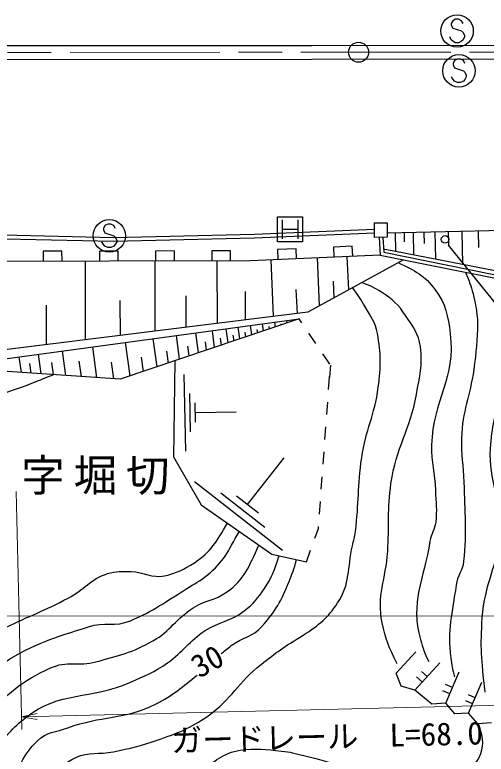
# Model space of a CAD drawing. Units: millimetres, scale not verified. Extents: x 40000 to 680000, y 20000 to 380000.
# Drawn here: x 442534 to 480296, y 231952 to 291256 of the extents above; entities that cross this region are included whole.
import ezdxf
from ezdxf.enums import TextEntityAlignment as Align

# ---------------------------------------------------------------- set-up
doc = ezdxf.new("R2010")
doc.units = ezdxf.units.MM
doc.header["$LTSCALE"] = 1000
doc.linetypes.add('CHAIN', pattern=[18.5, 12, -1.5, 3.5, -1.5])
for name, color, linetype, lineweight in [('M-BGD', 7, 'Continuous', 25), ('M-BMK', 2, 'CHAIN', 13), ('M-BMK-SRVR', 3, 'Continuous', 25), ('M-STR-HTXT', 7, 'Continuous', 13), ('M-STR-STRC', 7, 'Continuous', 25)]:
    doc.layers.add(name, color=color, linetype=linetype, lineweight=lineweight)
doc.layers.add('M-BMK-HTXT', color=7, linetype='Continuous')
doc.styles.add('ＭＳ ゴシック', font='')
doc.styles.get('ＭＳ ゴシック').set_extended_font_data('MS Gothic')

msp = doc.modelspace()

# ---------------------------------------------------------------- linework, layer by layer
at = {"layer": 'M-BGD'}
for p, q in [((463589, 273050), (463589, 275050)), ((463589, 275050), (465589, 275050)), ((463964, 274800), (463964, 273300)), ((465214, 274800), (465214, 273300)), ((465589, 275050), (465589, 273050)), ((510123, 274660), (472372, 273730)), ((463964, 274050), (465214, 274050)), ((472999, 273745), (473035, 272309)), ((473717, 273763), (473735, 273045)), ((474435, 273780), (474478, 272026)), ((475312, 273802), (475334, 272925)), ((476189, 273824), (476242, 271681)), ((477261, 273850), (477287, 272778)), ((478332, 273876), (478397, 271258)), ((479641, 273909), (479674, 272600)), ((465589, 273050), (463589, 273050)), ((446314, 272294), (444814, 272291)), ((444814, 272291), (444816, 271491)), ((446316, 271494), (446314, 272294)), ((450814, 272305), (449314, 272301)), ((449314, 272301), (449316, 271501)), ((450816, 271505), (450814, 272305)), ((455314, 272315), (453814, 272311)), ((453814, 272311), (453816, 271511)), ((455316, 271515), (455314, 272315)), ((459814, 272325), (458314, 272322)), ((458314, 272322), (458316, 271522)), ((459816, 271525), (459814, 272325)), ((465071, 272491), (463572, 272425)), ((463572, 272425), (463607, 271626)), ((465106, 271691), (465071, 272491)), ((469567, 272688), (468068, 272623)), ((468068, 272623), (468103, 271823)), ((469602, 271889), (469567, 272688)), ((466948, 267928), (466780, 271765)), ((469284, 269209), (469167, 271870)), ((448203, 265198), (448188, 271499)), ((453781, 265890), (453768, 271511)), ((458758, 266508), (458746, 271523)), ((463262, 267067), (463063, 271602)), ((468116, 268568), (468058, 269899)), ((456270, 266199), (456264, 268706)), ((461010, 266787), (461005, 269057)), ((465168, 267304), (465084, 269222)), ((450992, 265544), (450986, 268354)), ((445076, 264809), (445069, 267960)), ((436831, 262996), (465305, 266863)), ((461515, 265583), (461413, 266334)), ((462463, 265903), (462386, 266466)), ((463410, 266223), (463359, 266598)), ((463884, 266383), (463871, 266477)), ((464358, 266543), (464332, 266730)), ((465524, 266541), (465305, 266863)), ((457262, 264148), (457046, 265741)), ((458543, 264580), (458362, 265920)), ((459620, 264944), (459468, 266070)), ((460568, 265263), (460440, 266202)), ((461042, 265423), (460991, 265799)), ((461989, 265743), (461951, 266025)), ((462937, 266063), (462911, 266251)), ((466650, 264887), (466087, 265714)), ((453926, 263021), (453620, 265276)), ((455739, 263633), (455481, 265529)), ((459082, 264762), (459005, 265325)), ((460094, 265103), (460030, 265573)), ((449113, 262149), (448778, 264618)), ((451771, 262294), (451406, 264975)), ((456501, 263890), (456392, 264687)), ((457903, 264364), (457812, 265034)), ((444644, 262457), (444431, 264028)), ((446627, 262321), (446360, 264290)), ((454833, 263327), (454704, 264275)), ((467775, 263234), (467212, 264061)), ((443063, 262566), (442893, 263819)), ((445636, 262389), (445502, 263374)), ((447870, 262235), (447703, 263469)), ((450463, 262056), (450281, 263397)), ((452848, 262657), (452695, 263785)), ((443854, 262512), (443747, 263297)), ((467817, 263158), (467747, 262205)), ((456227, 256267), (456109, 262410)), ((467673, 261190), (467746, 262187)), ((467747, 262205), (467750, 262250)), ((456607, 257811), (456548, 260882)), ((457002, 258587), (456972, 260122)), ((467527, 259195), (467600, 260192)), ((456987, 259354), (460263, 259418)), ((467380, 257200), (467453, 258198)), ((467234, 255206), (467307, 256203)), ((461178, 251973), (464115, 255735)), ((467088, 253211), (467161, 254208)), ((463971, 248279), (456916, 253786)), ((462575, 250126), (459047, 252879)), ((462060, 251284), (460296, 252661)), ((466942, 251216), (467015, 252214)), ((466575, 249269), (466856, 250045)), ((466856, 250045), (466869, 250219)), ((465894, 247389), (466234, 248329)), ((473090, 238441), (474670, 240173)), ((474568, 237093), (476571, 239289)), ((473492, 237398), (473090, 238441)), ((475569, 238191), (475126, 238596)), ((477052, 236034), (478130, 238565)), ((475169, 237752), (474725, 238156)), ((474568, 237093), (473492, 237398)), ((477591, 237299), (477039, 237535)), ((478891, 235250), (479945, 237721)), ((475936, 235967), (474568, 237093)), ((477375, 236793), (476823, 237029)), ((479418, 236486), (478866, 236721)), ((477052, 236034), (475936, 235967)), ((477775, 235182), (477052, 236034)), ((479207, 235991), (478655, 236227)), ((478891, 235250), (477775, 235182)), ((479615, 234398), (478891, 235250)), ((480731, 234466), (479615, 234398))]:
    msp.add_line(p, q, dxfattribs=at)
for points in [[(165794, 288708), (166648, 288701), (171870, 288703), (206458, 288714), (307063, 288748), (361058, 288766), (407022, 288781), (466334, 288801), (502824, 288813), (547071, 288828), (570072, 288836)], [(165784, 287608), (166645, 287601), (171870, 287603), (206459, 287614), (307064, 287648), (361058, 287666), (407023, 287681), (466334, 287701), (502824, 287713), (547072, 287728), (570072, 287736)], [(472072, 272498), (486386, 269693), (499083, 266785), (499757, 266783), (506993, 266864), (509290, 267410), (511375, 268569), (513002, 270456), (514029, 272664), (514172, 274835)], [(358401, 205000), (357842, 208621), (357486, 214050), (357675, 218135), (358918, 223901), (360199, 226688), (361689, 231791), (364515, 237239), (367166, 241640), (369420, 245011), (371568, 247516), (376467, 252662), (381092, 256659), (388079, 261748), (393612, 264363), (400401, 266998), (407938, 269338), (412716, 270735), (420734, 272072), (433037, 273296), (440470, 273625), (450431, 273389), (461707, 273664), (471339, 274075)], [(358705, 205000), (358140, 208654), (357786, 214053), (357974, 218096), (359205, 223805), (360481, 226583), (361969, 231679), (364777, 237092), (367420, 241479), (369660, 244829), (371791, 247314), (376674, 252444), (381279, 256424), (388233, 261489), (393730, 264087), (400500, 266715), (408024, 269051), (412783, 270442), (420773, 271775), (433059, 272996), (440473, 273325), (450432, 273089), (461717, 273364), (471340, 273775)], [(471718, 273404), (471801, 271986), (485840, 269179), (498985, 265308)], [(472018, 273406), (472088, 272224), (485913, 269421), (499036, 265603)], [(471801, 271986), (461408, 271529), (438725, 271477), (426611, 270643), (418048, 269651), (410086, 267828), (400796, 264872), (391088, 260812), (386800, 258198), (380842, 253363), (373224, 246899), (371791, 247314)], [(473668, 271613), (465997, 267407), (429457, 262871), (414071, 260796), (405613, 260416), (397368, 260891), (387931, 257898), (380842, 253363)], [(465305, 266863), (450965, 262021), (436831, 262996)], [(455351, 263502), (455252, 255805), (457455, 251960), (463128, 248008), (465894, 247389)]]:
    msp.add_lwpolyline(points, dxfattribs=at)
msp.add_lwpolyline([(471336, 274562), (472368, 274567), (472374, 273408), (471342, 273403)], close=True, dxfattribs=at)
for points, knots in [([(473240, 271378), (474607, 270725), (475358, 270361), (476214, 269205), (477081, 268034), (477225, 267118), (477415, 265673), (477875, 262175), (476017, 260293), (475916, 256767), (475874, 255327), (476182, 254533), (476231, 253093), (476264, 252110), (476364, 251552), (476251, 250574), (476179, 249948), (475889, 249649), (475792, 249026), (475317, 245971), (474158, 244112), (475036, 241148), (475246, 240442), (475312, 240091), (475700, 239383)], [0, 0, 0, 0, 1, 1, 1, 2, 2, 2, 3, 3, 3, 4, 4, 4, 5, 5, 5, 6, 6, 6, 7, 7, 7, 8, 8, 8, 8]), ([(478640, 270619), (478963, 269822), (479065, 269568), (479248, 268867), (479436, 268145), (479480, 267725), (479576, 266985), (479598, 266815), (479597, 266718), (479596, 266547), (479586, 265083), (479498, 264261), (479299, 262812), (479001, 260651), (478385, 259495), (478317, 257315), (478273, 255927), (478455, 255153), (478503, 253766), (478590, 251289), (478721, 249889), (478483, 247422), (478408, 246642), (477982, 246286), (477881, 245509), (477587, 243240), (477154, 241932), (477472, 239666), (477555, 239069), (477570, 238823), (477751, 238149)], [0, 0, 0, 0, 1, 1, 1, 2, 2, 2, 3, 3, 3, 4, 4, 4, 5, 5, 5, 6, 6, 6, 7, 7, 7, 8, 8, 8, 9, 9, 9, 10, 10, 10, 10]), ([(481666, 270014), (481864, 269201), (481911, 268952), (482016, 268263), (482175, 267224), (482191, 266629), (482194, 265579), (482197, 264548), (482178, 263964), (482018, 262945), (481891, 262131), (481619, 261721), (481428, 260919), (481017, 259199), (480728, 258230), (480615, 256465), (480446, 253833), (481508, 252388), (481362, 249754), (481210, 247018), (480135, 245615), (479955, 242880), (479802, 240556), (479873, 239609), (480182, 236921)], [0, 0, 0, 0, 1, 1, 1, 2, 2, 2, 3, 3, 3, 4, 4, 4, 5, 5, 5, 6, 6, 6, 7, 7, 7, 8, 8, 8, 8]), ([(465642, 241497), (466954, 242362), (467574, 242854), (468390, 244081), (469415, 245622), (469180, 246861), (469582, 248668), (469681, 249114), (469758, 249361), (469816, 249814), (470112, 252114), (469990, 253435), (470323, 255730), (470649, 257977), (471363, 259137), (471651, 261389), (471865, 263060), (471893, 264047), (471579, 265702), (471407, 266607), (471050, 267046), (470592, 267846), (470244, 268453), (470102, 268669), (469615, 269348)], [0, 0, 0, 0, 1, 1, 1, 2, 2, 2, 3, 3, 3, 4, 4, 4, 5, 5, 5, 6, 6, 6, 7, 7, 7, 8, 8, 8, 8]), ([(473166, 239213), (472467, 240547), (472256, 241159), (471969, 242492), (471499, 244678), (472273, 245968), (472405, 248200), (472531, 250335), (472367, 251551), (472669, 253668), (473079, 256538), (474185, 257954), (474706, 260806), (474974, 262276), (475218, 263137), (475022, 264618), (474880, 265695), (474435, 266227), (473838, 267135), (473261, 268013), (472794, 268446), (471904, 269006), (471321, 269372), (471053, 269506), (470318, 269776)], [0, 0, 0, 0, 1, 1, 1, 2, 2, 2, 3, 3, 3, 4, 4, 4, 5, 5, 5, 6, 6, 6, 7, 7, 7, 8, 8, 8, 8]), ([(445636, 262389), (444846, 262062), (444641, 261981), (444002, 261725), (442718, 261211), (441923, 261093), (440698, 260452), (439420, 259784), (438982, 258985), (437768, 258208), (436457, 257370), (435687, 256932), (434244, 256349), (432838, 255782), (431938, 255817), (430480, 255402), (428245, 254765), (426957, 254503), (424792, 253657), (423843, 253286), (423303, 253081), (422419, 252576), (421442, 252018), (421018, 251500), (420020, 250982), (418869, 250385), (418094, 250348), (416913, 249813), (416005, 249401), (415405, 249283), (414649, 248633), (413793, 247896), (413368, 247354), (412912, 246320), (412384, 245120), (412228, 244319), (412334, 243012), (412435, 241763), (412726, 241043), (413399, 239985), (413965, 239096), (414420, 238683), (415209, 237986), (416703, 236666), (417932, 236438), (419443, 235139), (421956, 232981), (422271, 230672), (424881, 228633), (425022, 228523), (425090, 228419), (425266, 228386), (425906, 228266), (426316, 228400), (426910, 228667), (430430, 230251), (431562, 232528), (434156, 235386), (435786, 237182), (436146, 238718), (438045, 240227), (439325, 241243), (440314, 241391), (441781, 242111), (443732, 243070), (444902, 243450), (446816, 244480), (448088, 245164), (448582, 245985), (449955, 246435), (450663, 246667), (451110, 246596), (451855, 246594), (452906, 246592), (453497, 246042), (454525, 246258), (455525, 246469), (456057, 246764), (456918, 247313), (458280, 248182), (458645, 248976), (459584, 250477)], [0, 0, 0, 0, 1, 1, 1, 2, 2, 2, 3, 3, 3, 4, 4, 4, 5, 5, 5, 6, 6, 6, 7, 7, 7, 8, 8, 8, 9, 9, 9, 10, 10, 10, 11, 11, 11, 12, 12, 12, 13, 13, 13, 14, 14, 14, 15, 15, 15, 16, 16, 16, 17, 17, 17, 18, 18, 18, 19, 19, 19, 20, 20, 20, 21, 21, 21, 22, 22, 22, 23, 23, 23, 24, 24, 24, 25, 25, 25, 26, 26, 26, 27, 27, 27, 27]), ([(426991, 223848), (428158, 224265), (428574, 224478), (429509, 225032), (431108, 225981), (431747, 226894), (433007, 228262), (434349, 229720), (434893, 230716), (435982, 232372), (437206, 234232), (437522, 235530), (438945, 237243), (439807, 238279), (440562, 238599), (441701, 239319), (444120, 240847), (445720, 241304), (448443, 242181), (449702, 242587), (450580, 242137), (451795, 242660), (453658, 243463), (454588, 244156), (456307, 245235), (456957, 245643), (457348, 245837), (457949, 246316), (459279, 247374), (459570, 248166), (460521, 249824)], [0, 0, 0, 0, 1, 1, 1, 2, 2, 2, 3, 3, 3, 4, 4, 4, 5, 5, 5, 6, 6, 6, 7, 7, 7, 8, 8, 8, 9, 9, 9, 10, 10, 10, 10]), ([(428319, 220318), (429310, 220207), (429811, 220262), (430727, 220485), (432479, 220913), (433279, 221893), (434358, 223337), (435273, 224562), (435293, 225536), (435996, 226894), (436589, 228039), (437058, 228604), (437676, 229736), (438749, 231701), (438837, 233122), (440254, 234854), (441867, 236825), (443076, 237807), (445388, 238873), (446693, 239475), (447647, 238983), (449034, 239359), (450867, 239856), (451947, 240101), (453598, 241041), (455020, 241851), (455458, 242815), (456833, 243702), (457798, 244323), (458559, 244282), (459495, 244946), (460957, 245984), (461275, 246986), (462092, 248730)], [0, 0, 0, 0, 1, 1, 1, 2, 2, 2, 3, 3, 3, 4, 4, 4, 5, 5, 5, 6, 6, 6, 7, 7, 7, 8, 8, 8, 9, 9, 9, 10, 10, 10, 11, 11, 11, 11]), ([(419884, 220269), (420725, 219763), (421127, 219031), (422099, 218447), (423745, 217458), (424679, 216881), (426485, 216227), (427875, 215725), (428725, 215674), (430178, 215401), (431115, 215226), (431646, 214963), (432594, 215061), (433373, 215143), (433905, 215202), (434486, 215728), (435470, 216617), (435836, 217342), (436352, 218563), (436637, 219236), (436722, 219641), (436946, 220336), (437811, 223020), (438190, 224559), (439114, 227223), (439798, 229197), (440012, 230397), (441060, 232204), (441764, 233418), (442330, 234030), (443425, 234908), (446103, 237053), (448621, 236304), (451751, 237712), (452963, 238257), (453689, 238510), (454769, 239285), (456029, 240189), (456493, 241012), (457790, 241863), (458934, 242614), (459831, 242612), (460916, 243448), (461665, 244026), (462002, 244469), (462535, 245251), (463167, 246180), (463304, 246664), (463708, 247878)], [0, 0, 0, 0, 1, 1, 1, 2, 2, 2, 3, 3, 3, 4, 4, 4, 5, 5, 5, 6, 6, 6, 7, 7, 7, 8, 8, 8, 9, 9, 9, 10, 10, 10, 11, 11, 11, 12, 12, 12, 13, 13, 13, 14, 14, 14, 15, 15, 15, 16, 16, 16, 16]), ([(459057, 239991), (459297, 240207), (459559, 240429), (459876, 240665), (460783, 241342), (461585, 241352), (462332, 242203), (463413, 243434), (463893, 244271), (464503, 245792), (464775, 246471), (464886, 246738), (465105, 247565)], [0, 0, 0, 0, 1, 1, 1, 2, 2, 2, 3, 3, 3, 4, 4, 4, 4]), ([(417384, 215137), (417553, 215134), (417732, 215118), (417922, 215103), (418985, 215022), (419515, 214602), (420472, 214132), (422557, 213109), (423565, 212245), (425527, 211002), (426500, 210386), (427067, 210071), (427991, 209385), (429043, 208604), (429401, 207865), (430515, 207177), (431669, 206464), (432407, 206002), (433762, 205947), (435252, 205886), (436173, 206211), (437423, 207023), (438659, 207826), (439147, 208598), (439913, 209856), (440674, 211107), (441019, 211887), (441377, 213306), (441870, 215255), (441643, 216445), (442111, 218400), (442325, 219294), (442768, 219684), (443032, 220565), (443630, 222569), (443679, 223765), (444212, 225787), (444664, 227499), (444561, 228644), (445535, 230122), (446059, 230917), (446556, 231260), (447412, 231676), (448487, 232198), (449263, 231913), (450434, 232150), (451824, 232432), (452607, 232608), (453944, 233081), (455605, 233667), (456574, 234009), (458012, 235026), (459902, 236361), (460437, 237729), (462256, 239157), (463521, 240150), (464018, 240498), (465642, 241497)], [0, 0, 0, 0, 1, 1, 1, 2, 2, 2, 3, 3, 3, 4, 4, 4, 5, 5, 5, 6, 6, 6, 7, 7, 7, 8, 8, 8, 9, 9, 9, 10, 10, 10, 11, 11, 11, 12, 12, 12, 13, 13, 13, 14, 14, 14, 15, 15, 15, 16, 16, 16, 17, 17, 17, 18, 18, 18, 19, 19, 19, 19]), ([(419177, 218231), (419388, 218101), (419604, 217952), (419842, 217795), (421036, 217012), (421366, 216145), (422527, 215315), (424098, 214192), (425184, 213895), (426917, 213044), (428440, 212296), (429224, 211673), (430857, 211214), (431978, 210899), (432683, 210666), (433822, 210905), (435007, 211154), (435594, 211640), (436539, 212398), (437781, 213394), (438474, 214069), (439199, 215486), (439956, 216968), (439673, 218040), (440045, 219662), (440399, 221204), (440722, 222036), (441078, 223577), (441591, 225803), (441443, 227169), (442250, 229306), (442839, 230864), (443153, 231857), (444345, 233020), (445090, 233748), (445818, 233714), (446795, 234077), (449456, 235063), (451272, 234700), (453810, 235970), (455239, 236686), (455925, 237353), (457139, 238299)], [0, 0, 0, 0, 1, 1, 1, 2, 2, 2, 3, 3, 3, 4, 4, 4, 5, 5, 5, 6, 6, 6, 7, 7, 7, 8, 8, 8, 9, 9, 9, 10, 10, 10, 11, 11, 11, 12, 12, 12, 13, 13, 13, 14, 14, 14, 14]), ([(445776, 215790), (446431, 216632), (446602, 217079), (447008, 217968), (448368, 220948), (446443, 223206), (447375, 226347), (447755, 227631), (448322, 228386), (449486, 229047), (450534, 229642), (451344, 229348), (452521, 229605), (454392, 230014), (455477, 230134), (457280, 230776), (458620, 231253), (459189, 232071), (460596, 232278), (461871, 232467), (462612, 232322), (463896, 232207), (464602, 232144), (464985, 232011), (465678, 231856), (468110, 231313), (469375, 230578), (471836, 230188), (473436, 229935), (474354, 229787), (475971, 229883), (477013, 229945), (477660, 230018), (478561, 230546), (479316, 230989), (479744, 231456), (479947, 232307), (480139, 233112), (479934, 233636), (479615, 234398)], [0, 0, 0, 0, 1, 1, 1, 2, 2, 2, 3, 3, 3, 4, 4, 4, 5, 5, 5, 6, 6, 6, 7, 7, 7, 8, 8, 8, 9, 9, 9, 10, 10, 10, 11, 11, 11, 12, 12, 12, 13, 13, 13, 13])]:
    msp.add_open_spline(points, degree=3, knots=knots, dxfattribs=at)
at = {"layer": 'M-BMK'}
msp.add_line((206459, 288164), (570072, 288286), dxfattribs=at)
at = {"layer": 'M-BMK-SRVR'}
msp.add_circle((470072, 288252), 800, dxfattribs=at)
at = {"layer": 'M-STR-HTXT'}
for p, q in [((442636, 253014), (443106, 233946)), ((519986, 243062), (334630, 243000)), ((511061, 236621), (443082, 234945)), ((443082, 234945), (444325, 235226)), ((443082, 234945), (444338, 234726))]:
    msp.add_line(p, q, dxfattribs=at)
at = {"layer": 'M-STR-STRC'}
for p, q in [((477610, 290783), (477492, 290547)), ((477847, 290901), (477610, 290783)), ((478083, 290901), (477847, 290901)), ((478320, 290783), (478083, 290901)), ((478438, 290547), (478320, 290783)), ((477492, 290547), (477492, 290429)), ((477492, 290429), (477610, 290192)), ((477610, 290192), (478320, 289956)), ((477492, 289247), (477374, 289483)), ((478320, 289956), (478438, 289838)), ((478438, 289838), (478556, 289601)), ((478556, 289483), (478438, 289247)), ((478556, 289601), (478556, 289483)), ((477610, 289129), (477492, 289247)), ((477847, 289010), (477610, 289129)), ((478083, 289010), (477847, 289010)), ((478320, 289129), (478083, 289010)), ((478438, 289247), (478320, 289129)), ((477993, 287709), (477757, 287591)), ((478230, 287709), (477993, 287709)), ((478466, 287591), (478230, 287709)), ((477757, 287591), (477639, 287354)), ((477639, 287354), (477639, 287236)), ((477639, 287236), (477757, 287000)), ((478584, 287354), (478466, 287591)), ((477757, 287000), (478466, 286763)), ((478466, 286763), (478584, 286645)), ((478584, 286645), (478702, 286409)), ((477639, 286054), (477521, 286291)), ((477757, 285936), (477639, 286054)), ((477993, 285818), (477757, 285936)), ((478466, 285936), (478230, 285818)), ((478584, 286054), (478466, 285936)), ((478702, 286291), (478584, 286054)), ((478702, 286409), (478702, 286291)), ((478230, 285818), (477993, 285818)), ((449754, 274358), (449635, 274121)), ((449635, 274121), (449635, 274003)), ((449635, 274003), (449754, 273767)), ((449990, 274476), (449754, 274358)), ((450226, 274476), (449990, 274476)), ((450463, 274358), (450226, 274476)), ((450581, 274121), (450463, 274358)), ((449754, 273767), (450463, 273530)), ((450463, 273530), (450581, 273412)), ((450581, 273412), (450699, 273176)), ((449635, 272821), (449517, 273058)), ((449754, 272703), (449635, 272821)), ((450581, 272821), (450463, 272703)), ((450699, 273058), (450581, 272821)), ((450699, 273176), (450699, 273058)), ((449990, 272585), (449754, 272703)), ((450226, 272585), (449990, 272585)), ((450463, 272703), (450226, 272585)), ((483431, 265144), (477287, 272778))]:
    msp.add_line(p, q, dxfattribs=at)
for centre, radius in [((477965, 289956), 1300), ((478112, 286763), 1300), ((450108, 273530), 1300), ((477005, 273237), 305)]:
    msp.add_circle(centre, radius, dxfattribs=at)

# ---------------------------------------------------------------- texts
at = {"layer": 'M-BGD', "style": 'ＭＳ ゴシック'}
msp.add_text('30', height=1833, rotation=29.166, dxfattribs=at).set_placement((457572, 237523), align=Align.BOTTOM_LEFT)
at = {"layer": 'M-BMK-HTXT', "insert": (449337, 252739), "char_height": 2566, "attachment_point": 8, "style": 'ＭＳ ゴシック'}
msp.add_mtext('\\T1.2;字堀切', dxfattribs=at)
at = {"layer": 'M-STR-HTXT', "style": 'ＭＳ ゴシック'}
msp.add_text('ガードレール\u3000L=68.0', height=1833, rotation=1.412, dxfattribs=at).set_placement((467577, 231885), align=Align.BOTTOM_CENTER)

doc.saveas('drawing.dxf')
